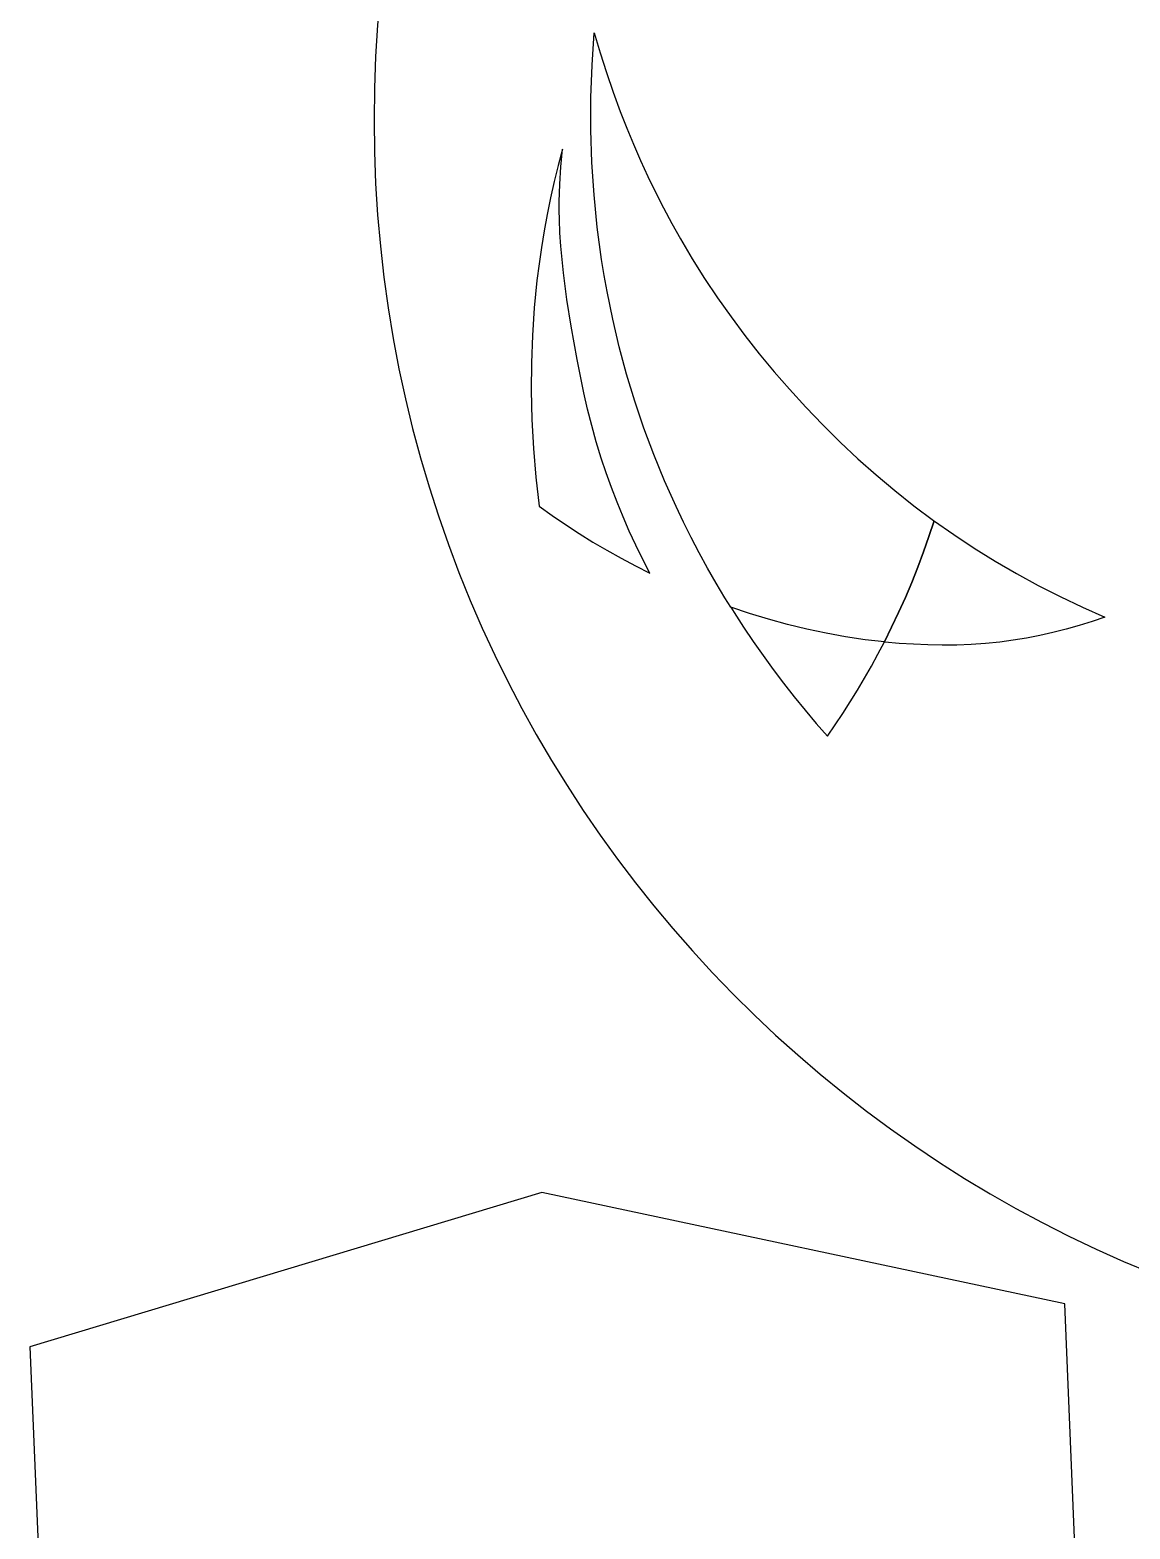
# Model space of a CAD drawing. Extents: x -2485 to -2143, y -68 to 535.
# Drawn here: x -2332 to -2293.9, y 138.6 to 190.4 of the extents above; entities that cross this region are included whole.
import ezdxf

# ---------------------------------------------------------------- set-up
doc = ezdxf.new("R2010")
doc.units = 0
doc.layers.add('Contorno', color=5, linetype='Continuous', true_color=0x0000ff)
doc.layers.add('Linha', color=1, linetype='Continuous')

msp = doc.modelspace()

# ---------------------------------------------------------------- linework, layer by layer
at = {"layer": 'Contorno'}
msp.add_lwpolyline([(-2295.543, 131.001), (-2296.179, 146.362), (-2314.267, 150.22), (-2331.974, 144.882), (-2331.339, 129.52)], dxfattribs=at)
msp.add_arc((-2277.071, 187.311), 43, 90.6662, 269.3338, dxfattribs=at)
at = {"layer": 'Linha'}
for points in [[(-2311.012, 172.605), (-2311.24, 173.096), (-2311.458, 173.592), (-2311.664, 174.093), (-2311.859, 174.598), (-2312.043, 175.107), (-2312.213, 175.62), (-2312.383, 176.18), (-2312.539, 176.743), (-2312.682, 177.31), (-2312.814, 177.881), (-2313.048, 179.028), (-2313.252, 180.183), (-2313.397, 181.103), (-2313.519, 182.026), (-2313.569, 182.488), (-2313.61, 182.95), (-2313.639, 183.414), (-2313.658, 183.878), (-2313.663, 184.181), (-2313.662, 184.485), (-2313.646, 185.093), (-2313.61, 185.7), (-2313.556, 186.306), (-2313.703, 185.746), (-2313.84, 185.184), (-2313.966, 184.618), (-2314.082, 184.05), (-2314.186, 183.48), (-2314.28, 182.909), (-2314.363, 182.335), (-2314.435, 181.76), (-2314.529, 180.813), (-2314.592, 179.864), (-2314.627, 178.913), (-2314.634, 177.962), (-2314.61, 176.958), (-2314.557, 175.955), (-2314.472, 174.955), (-2314.356, 173.958), (-2313.904, 173.634), (-2313.444, 173.318), (-2312.976, 173.013), (-2312.5, 172.717), (-2312.017, 172.431), (-2311.527, 172.156), (-2311.03, 171.891), (-2310.527, 171.637), (-2310.774, 172.118), (-2311.012, 172.605)], [(-2303.757, 169.44), (-2304.429, 169.563), (-2305.099, 169.705), (-2305.765, 169.867), (-2306.427, 170.048), (-2307.084, 170.248), (-2307.734, 170.465), (-2307.616, 170.277), (-2307.291, 169.775), (-2306.957, 169.28), (-2306.614, 168.791), (-2306.263, 168.308), (-2305.902, 167.832), (-2305.534, 167.363), (-2305.158, 166.901), (-2304.774, 166.445), (-2304.382, 165.998), (-2303.849, 166.786), (-2303.344, 167.594), (-2302.866, 168.418), (-2302.638, 168.836), (-2302.418, 169.259), (-2302.418, 169.259), (-2303.082, 169.339), (-2303.757, 169.44)]]:
    msp.add_lwpolyline(points, dxfattribs=at)
msp.add_open_spline([(-2301.908, 169.212), (-2301.908, 169.212), (-2301.409, 169.178), (-2301.409, 169.178), (-2301.409, 169.178), (-2300.911, 169.156), (-2300.911, 169.156), (-2300.911, 169.156), (-2300.413, 169.148), (-2300.413, 169.148), (-2300.413, 169.148), (-2299.915, 169.153), (-2299.915, 169.153), (-2299.915, 169.153), (-2299.418, 169.173), (-2299.418, 169.173), (-2299.418, 169.173), (-2298.921, 169.208), (-2298.921, 169.208), (-2298.921, 169.208), (-2298.426, 169.258), (-2298.426, 169.258), (-2298.426, 169.258), (-2297.963, 169.319), (-2297.963, 169.319), (-2297.963, 169.319), (-2297.501, 169.395), (-2297.501, 169.395), (-2297.501, 169.395), (-2297.041, 169.483), (-2297.041, 169.483), (-2297.041, 169.483), (-2296.584, 169.585), (-2296.584, 169.585), (-2296.584, 169.585), (-2296.13, 169.699), (-2296.13, 169.699), (-2296.13, 169.699), (-2295.679, 169.825), (-2295.679, 169.825), (-2295.679, 169.825), (-2295.232, 169.964), (-2295.232, 169.964), (-2295.232, 169.964), (-2294.79, 170.114), (-2294.79, 170.114), (-2294.79, 170.114), (-2295.568, 170.46), (-2295.568, 170.46), (-2295.568, 170.46), (-2296.337, 170.827), (-2296.337, 170.827), (-2296.337, 170.827), (-2297.096, 171.215), (-2297.096, 171.215), (-2297.096, 171.215), (-2297.845, 171.623), (-2297.845, 171.623), (-2297.845, 171.623), (-2298.583, 172.053), (-2298.583, 172.053), (-2298.583, 172.053), (-2299.307, 172.503), (-2299.307, 172.503), (-2299.307, 172.503), (-2300.019, 172.973), (-2300.019, 172.973), (-2300.019, 172.973), (-2300.717, 173.464), (-2300.717, 173.464), (-2300.717, 173.464), (-2301.393, 173.969), (-2301.393, 173.969), (-2301.393, 173.969), (-2302.054, 174.494), (-2302.054, 174.494), (-2302.054, 174.494), (-2302.7, 175.037), (-2302.7, 175.037), (-2302.7, 175.037), (-2303.332, 175.597), (-2303.332, 175.597), (-2303.332, 175.597), (-2303.948, 176.174), (-2303.948, 176.174), (-2303.948, 176.174), (-2304.548, 176.768), (-2304.548, 176.768), (-2304.548, 176.768), (-2305.133, 177.377), (-2305.133, 177.377), (-2305.133, 177.377), (-2305.703, 178.001), (-2305.703, 178.001), (-2305.703, 178.001), (-2306.231, 178.609), (-2306.231, 178.609), (-2306.231, 178.609), (-2306.744, 179.229), (-2306.744, 179.229), (-2306.744, 179.229), (-2307.241, 179.862), (-2307.241, 179.862), (-2307.241, 179.862), (-2307.722, 180.507), (-2307.722, 180.507), (-2307.722, 180.507), (-2308.187, 181.164), (-2308.187, 181.164), (-2308.187, 181.164), (-2308.634, 181.833), (-2308.634, 181.833), (-2308.634, 181.833), (-2309.063, 182.513), (-2309.063, 182.513), (-2309.063, 182.513), (-2309.473, 183.204), (-2309.473, 183.204), (-2309.473, 183.204), (-2309.772, 183.735), (-2309.772, 183.735), (-2309.772, 183.735), (-2310.059, 184.272), (-2310.059, 184.272), (-2310.059, 184.272), (-2310.336, 184.814), (-2310.336, 184.814), (-2310.336, 184.814), (-2310.601, 185.362), (-2310.601, 185.362), (-2310.601, 185.362), (-2310.856, 185.916), (-2310.856, 185.916), (-2310.856, 185.916), (-2311.099, 186.474), (-2311.099, 186.474), (-2311.099, 186.474), (-2311.332, 187.037), (-2311.332, 187.037), (-2311.332, 187.037), (-2311.554, 187.604), (-2311.554, 187.604), (-2311.554, 187.604), (-2311.801, 188.278), (-2311.801, 188.278), (-2311.801, 188.278), (-2312.034, 188.958), (-2312.034, 188.958), (-2312.034, 188.958), (-2312.25, 189.643), (-2312.25, 189.643), (-2312.25, 189.643), (-2312.451, 190.332), (-2312.451, 190.332), (-2312.451, 190.332), (-2312.528, 189.214), (-2312.528, 189.214), (-2312.528, 189.214), (-2312.568, 188.092), (-2312.568, 188.092), (-2312.568, 188.092), (-2312.57, 186.969), (-2312.57, 186.969), (-2312.57, 186.969), (-2312.535, 185.846), (-2312.535, 185.846), (-2312.535, 185.846), (-2312.461, 184.724), (-2312.461, 184.724), (-2312.461, 184.724), (-2312.35, 183.605), (-2312.35, 183.605), (-2312.35, 183.605), (-2312.199, 182.491), (-2312.199, 182.491), (-2312.199, 182.491), (-2312.11, 181.936), (-2312.11, 181.936), (-2312.11, 181.936), (-2312.011, 181.383), (-2312.011, 181.383), (-2312.011, 181.383), (-2311.814, 180.423), (-2311.814, 180.423), (-2311.814, 180.423), (-2311.589, 179.47), (-2311.589, 179.47), (-2311.589, 179.47), (-2311.334, 178.525), (-2311.334, 178.525), (-2311.334, 178.525), (-2311.05, 177.588), (-2311.05, 177.588), (-2311.05, 177.588), (-2310.736, 176.66), (-2310.736, 176.66), (-2310.736, 176.66), (-2310.395, 175.743), (-2310.395, 175.743), (-2310.395, 175.743), (-2310.024, 174.836), (-2310.024, 174.836), (-2310.024, 174.836), (-2309.625, 173.941), (-2309.625, 173.941), (-2309.625, 173.941), (-2309.368, 173.402), (-2309.368, 173.402), (-2309.368, 173.402), (-2309.101, 172.868), (-2309.101, 172.868), (-2309.101, 172.868), (-2308.823, 172.339), (-2308.823, 172.339), (-2308.823, 172.339), (-2308.536, 171.815), (-2308.536, 171.815), (-2308.536, 171.815), (-2308.239, 171.297), (-2308.239, 171.297), (-2308.239, 171.297), (-2307.932, 170.784), (-2307.932, 170.784), (-2307.932, 170.784), (-2307.734, 170.465), (-2307.734, 170.465), (-2307.734, 170.465), (-2307.084, 170.248), (-2307.084, 170.248), (-2307.084, 170.248), (-2306.427, 170.048), (-2306.427, 170.048), (-2306.427, 170.048), (-2305.765, 169.867), (-2305.765, 169.867), (-2305.765, 169.867), (-2305.099, 169.705), (-2305.099, 169.705), (-2305.099, 169.705), (-2304.429, 169.563), (-2304.429, 169.563), (-2304.429, 169.563), (-2303.757, 169.44), (-2303.757, 169.44), (-2303.757, 169.44), (-2303.082, 169.339), (-2303.082, 169.339), (-2303.082, 169.339), (-2302.418, 169.259), (-2302.418, 169.259), (-2302.418, 169.259), (-2302.165, 169.766), (-2302.165, 169.766), (-2302.165, 169.766), (-2301.923, 170.279), (-2301.923, 170.279), (-2301.923, 170.279), (-2301.692, 170.797), (-2301.692, 170.797), (-2301.692, 170.797), (-2301.471, 171.32), (-2301.471, 171.32), (-2301.471, 171.32), (-2301.261, 171.846), (-2301.261, 171.846), (-2301.261, 171.846), (-2301.062, 172.377), (-2301.062, 172.377), (-2301.062, 172.377), (-2300.874, 172.912), (-2300.874, 172.912), (-2300.874, 172.912), (-2300.697, 173.45), (-2300.697, 173.45), (-2300.697, 173.45), (-2300.874, 172.912), (-2300.874, 172.912), (-2300.874, 172.912), (-2301.062, 172.377), (-2301.062, 172.377), (-2301.062, 172.377), (-2301.261, 171.846), (-2301.261, 171.846), (-2301.261, 171.846), (-2301.471, 171.32), (-2301.471, 171.32), (-2301.471, 171.32), (-2301.692, 170.797), (-2301.692, 170.797), (-2301.692, 170.797), (-2301.923, 170.279), (-2301.923, 170.279), (-2301.923, 170.279), (-2302.165, 169.766), (-2302.165, 169.766), (-2302.165, 169.766), (-2302.418, 169.259), (-2302.418, 169.259), (-2302.418, 169.259), (-2302.405, 169.258), (-2302.405, 169.258), (-2302.405, 169.258), (-2301.908, 169.212), (-2301.908, 169.212)], degree=3, knots=[0, 0, 0, 0, 1, 1, 1, 2, 2, 2, 3, 3, 3, 4, 4, 4, 5, 5, 5, 6, 6, 6, 7, 7, 7, 8, 8, 8, 9, 9, 9, 10, 10, 10, 11, 11, 11, 12, 12, 12, 13, 13, 13, 14, 14, 14, 15, 15, 15, 16, 16, 16, 17, 17, 17, 18, 18, 18, 19, 19, 19, 20, 20, 20, 21, 21, 21, 22, 22, 22, 23, 23, 23, 24, 24, 24, 25, 25, 25, 26, 26, 26, 27, 27, 27, 28, 28, 28, 29, 29, 29, 30, 30, 30, 31, 31, 31, 32, 32, 32, 33, 33, 33, 34, 34, 34, 35, 35, 35, 36, 36, 36, 37, 37, 37, 38, 38, 38, 39, 39, 39, 40, 40, 40, 41, 41, 41, 42, 42, 42, 43, 43, 43, 44, 44, 44, 45, 45, 45, 46, 46, 46, 47, 47, 47, 48, 48, 48, 49, 49, 49, 50, 50, 50, 51, 51, 51, 52, 52, 52, 53, 53, 53, 54, 54, 54, 55, 55, 55, 56, 56, 56, 57, 57, 57, 58, 58, 58, 59, 59, 59, 60, 60, 60, 61, 61, 61, 62, 62, 62, 63, 63, 63, 64, 64, 64, 65, 65, 65, 66, 66, 66, 67, 67, 67, 68, 68, 68, 69, 69, 69, 70, 70, 70, 71, 71, 71, 72, 72, 72, 73, 73, 73, 74, 74, 74, 75, 75, 75, 76, 76, 76, 77, 77, 77, 78, 78, 78, 79, 79, 79, 80, 80, 80, 81, 81, 81, 82, 82, 82, 83, 83, 83, 84, 84, 84, 85, 85, 85, 86, 86, 86, 87, 87, 87, 88, 88, 88, 89, 89, 89, 90, 90, 90, 91, 91, 91, 92, 92, 92, 93, 93, 93, 94, 94, 94, 95, 95, 95, 96, 96, 96, 97, 97, 97, 98, 98, 98, 99, 99, 99, 100, 100, 100, 101, 101, 101, 101], dxfattribs=at)

doc.saveas('drawing.dxf')
